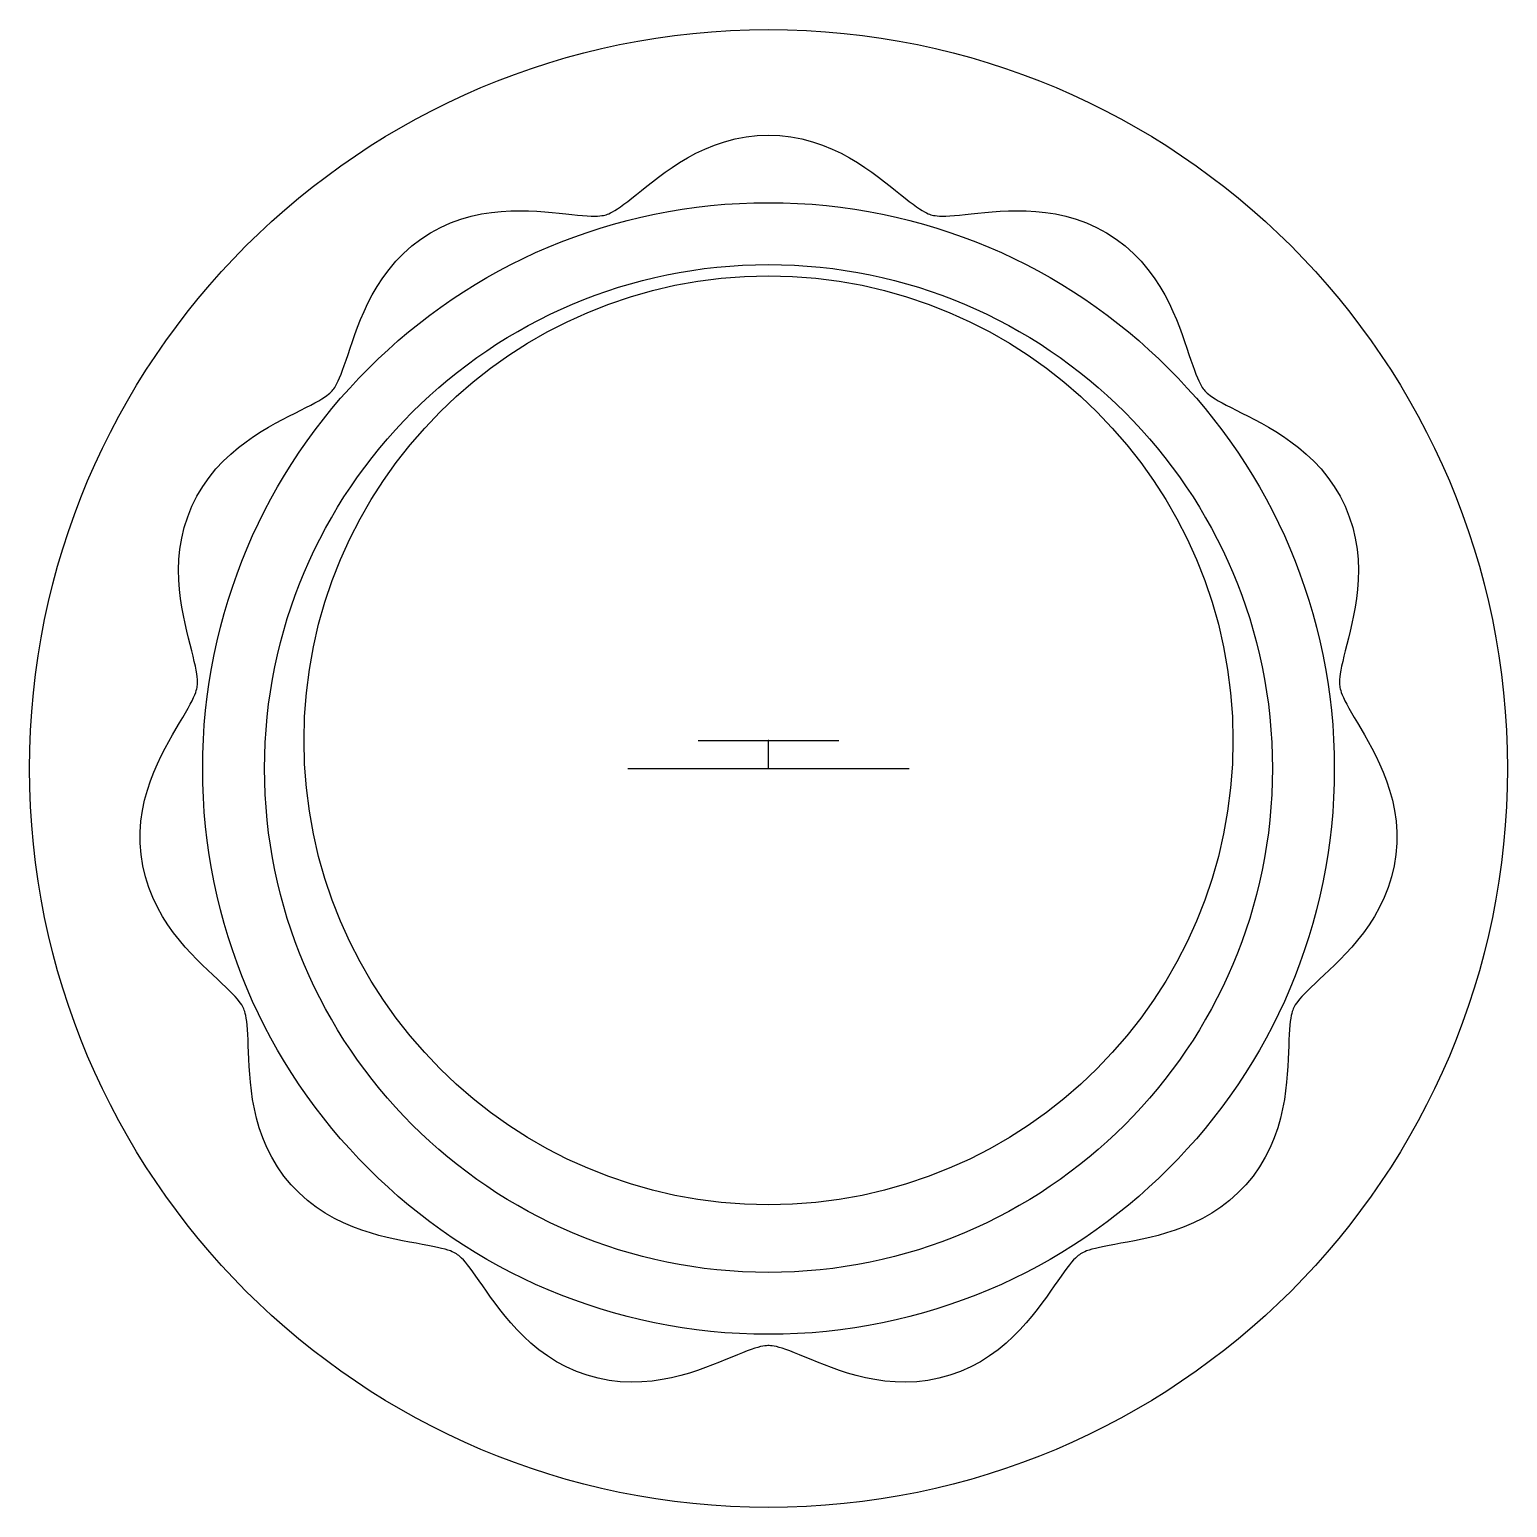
# Model space of a CAD drawing. Header units: metres. Extents: x -31.5 to 31.5, y -31.5 to 31.5.
import ezdxf

# ---------------------------------------------------------------- set-up
doc = ezdxf.new("R2010")
doc.units = ezdxf.units.M

msp = doc.modelspace()

# ---------------------------------------------------------------- linework, layer by layer
for points in [[(0, 27), (0.483, 26.981), (0.959, 26.926), (1.423, 26.837), (1.872, 26.718), (2.3, 26.573), (2.707, 26.407), (3.091, 26.224), (3.452, 26.029), (3.792, 25.827), (4.11, 25.621), (4.408, 25.414), (4.687, 25.209), (4.948, 25.01), (5.191, 24.819), (5.418, 24.637), (5.628, 24.468), (5.822, 24.313), (6, 24.173), (6.162, 24.05), (6.308, 23.945), (6.437, 23.856), (6.55, 23.784), (6.647, 23.727), (6.73, 23.684), (6.801, 23.651), (6.862, 23.626), (6.918, 23.607), (6.974, 23.592), (7.035, 23.579), (7.106, 23.567), (7.191, 23.558), (7.295, 23.551), (7.419, 23.549), (7.565, 23.551), (7.734, 23.559), (7.926, 23.572), (8.142, 23.591), (8.379, 23.614), (8.638, 23.642), (8.917, 23.671), (9.217, 23.701), (9.535, 23.73), (9.872, 23.754), (10.227, 23.771), (10.599, 23.778), (10.987, 23.772), (11.39, 23.749), (11.806, 23.706), (12.234, 23.638), (12.67, 23.542), (13.111, 23.415), (13.552, 23.255), (13.987, 23.059), (14.41, 22.829), (14.816, 22.567), (15.199, 22.275), (15.555, 21.958), (15.881, 21.622), (16.177, 21.273), (16.442, 20.915), (16.679, 20.554), (16.889, 20.194), (17.076, 19.837), (17.24, 19.488), (17.387, 19.147), (17.517, 18.819), (17.634, 18.503), (17.74, 18.203), (17.836, 17.92), (17.925, 17.655), (18.007, 17.41), (18.084, 17.186), (18.155, 16.985), (18.223, 16.807), (18.286, 16.652), (18.344, 16.52), (18.397, 16.41), (18.446, 16.32), (18.489, 16.248), (18.529, 16.189), (18.566, 16.14), (18.604, 16.096), (18.645, 16.053), (18.693, 16.007), (18.754, 15.956), (18.829, 15.898), (18.923, 15.832), (19.037, 15.758), (19.174, 15.677), (19.333, 15.588), (19.514, 15.491), (19.717, 15.386), (19.94, 15.273), (20.183, 15.151), (20.444, 15.019), (20.72, 14.877), (21.011, 14.721), (21.314, 14.551), (21.627, 14.364), (21.947, 14.159), (22.273, 13.932), (22.6, 13.682), (22.925, 13.406), (23.245, 13.102), (23.554, 12.77), (23.847, 12.41), (24.118, 12.022), (24.364, 11.609), (24.578, 11.176), (24.759, 10.728), (24.903, 10.272), (25.012, 9.812), (25.087, 9.355), (25.13, 8.906), (25.145, 8.468), (25.137, 8.044), (25.108, 7.636), (25.064, 7.245), (25.007, 6.872), (24.942, 6.516), (24.872, 6.179), (24.799, 5.861), (24.726, 5.562), (24.655, 5.282), (24.589, 5.022), (24.529, 4.783), (24.477, 4.565), (24.433, 4.369), (24.398, 4.194), (24.372, 4.042), (24.354, 3.911), (24.344, 3.801), (24.339, 3.709), (24.339, 3.633), (24.342, 3.567), (24.349, 3.509), (24.358, 3.451), (24.372, 3.39), (24.391, 3.32), (24.419, 3.237), (24.457, 3.138), (24.508, 3.023), (24.572, 2.889), (24.65, 2.737), (24.744, 2.566), (24.851, 2.376), (24.973, 2.168), (25.106, 1.943), (25.25, 1.699), (25.403, 1.438), (25.561, 1.158), (25.723, 0.86), (25.886, 0.542), (26.047, 0.205), (26.202, -0.152), (26.347, -0.53), (26.479, -0.929), (26.594, -1.348), (26.686, -1.786), (26.751, -2.241), (26.785, -2.71), (26.784, -3.187), (26.748, -3.668), (26.674, -4.146), (26.564, -4.614), (26.421, -5.068), (26.249, -5.502), (26.052, -5.914), (25.835, -6.302), (25.604, -6.665), (25.363, -7.004), (25.115, -7.32), (24.866, -7.613), (24.617, -7.886), (24.373, -8.139), (24.136, -8.375), (23.907, -8.594), (23.691, -8.798), (23.488, -8.987), (23.301, -9.163), (23.131, -9.324), (22.979, -9.472), (22.847, -9.606), (22.733, -9.726), (22.639, -9.833), (22.563, -9.926), (22.503, -10.006), (22.457, -10.075), (22.42, -10.134), (22.392, -10.188), (22.367, -10.241), (22.345, -10.297), (22.324, -10.361), (22.302, -10.438), (22.281, -10.533), (22.26, -10.647), (22.241, -10.784), (22.224, -10.944), (22.209, -11.128), (22.196, -11.335), (22.185, -11.565), (22.175, -11.817), (22.165, -12.091), (22.154, -12.384), (22.138, -12.697), (22.117, -13.028), (22.087, -13.376), (22.046, -13.739), (21.991, -14.117), (21.918, -14.509), (21.824, -14.911), (21.706, -15.322), (21.56, -15.74), (21.383, -16.158), (21.174, -16.574), (20.931, -16.982), (20.655, -17.374), (20.347, -17.747), (20.012, -18.095), (19.655, -18.413), (19.281, -18.7), (18.896, -18.955), (18.505, -19.178), (18.113, -19.371), (17.724, -19.537), (17.342, -19.679), (16.969, -19.799), (16.607, -19.902), (16.257, -19.989), (15.923, -20.064), (15.605, -20.128), (15.304, -20.186), (15.022, -20.237), (14.76, -20.285), (14.52, -20.33), (14.302, -20.372), (14.107, -20.414), (13.936, -20.455), (13.789, -20.494), (13.664, -20.532), (13.562, -20.568), (13.478, -20.602), (13.409, -20.633), (13.352, -20.663), (13.302, -20.693), (13.254, -20.726), (13.203, -20.765), (13.147, -20.813), (13.082, -20.874), (13.008, -20.951), (12.922, -21.047), (12.826, -21.162), (12.719, -21.299), (12.602, -21.457), (12.473, -21.636), (12.333, -21.834), (12.182, -22.051), (12.02, -22.284), (11.844, -22.533), (11.654, -22.794), (11.448, -23.067), (11.226, -23.347), (10.984, -23.634), (10.721, -23.923), (10.436, -24.213), (10.126, -24.498), (9.79, -24.775), (9.427, -25.039), (9.037, -25.286), (8.623, -25.509), (8.187, -25.705), (7.733, -25.868), (7.267, -25.996), (6.795, -26.087), (6.323, -26.142), (5.857, -26.163), (5.402, -26.152), (4.96, -26.114), (4.535, -26.053), (4.129, -25.972), (3.741, -25.877), (3.372, -25.771), (3.022, -25.658), (2.692, -25.541), (2.381, -25.423), (2.088, -25.307), (1.814, -25.195), (1.56, -25.09), (1.324, -24.993), (1.109, -24.906), (0.913, -24.831), (0.738, -24.767), (0.583, -24.715), (0.449, -24.675), (0.335, -24.645), (0.238, -24.625), (0.158, -24.611), (0.089, -24.604), (0.029, -24.6), (-0.029, -24.6), (-0.089, -24.604), (-0.158, -24.611), (-0.238, -24.625), (-0.335, -24.645), (-0.449, -24.675), (-0.583, -24.715), (-0.738, -24.767), (-0.913, -24.831), (-1.109, -24.906), (-1.324, -24.993), (-1.56, -25.09), (-1.814, -25.195), (-2.088, -25.307), (-2.381, -25.423), (-2.692, -25.541), (-3.022, -25.658), (-3.372, -25.771), (-3.741, -25.877), (-4.129, -25.972), (-4.535, -26.053), (-4.96, -26.114), (-5.402, -26.152), (-5.857, -26.163), (-6.323, -26.142), (-6.795, -26.087), (-7.267, -25.996), (-7.733, -25.868), (-8.187, -25.705), (-8.623, -25.509), (-9.037, -25.286), (-9.427, -25.039), (-9.79, -24.775), (-10.126, -24.498), (-10.436, -24.213), (-10.721, -23.923), (-10.984, -23.634), (-11.226, -23.347), (-11.448, -23.067), (-11.654, -22.794), (-11.844, -22.533), (-12.02, -22.284), (-12.182, -22.051), (-12.333, -21.834), (-12.473, -21.636), (-12.602, -21.457), (-12.719, -21.299), (-12.826, -21.162), (-12.922, -21.047), (-13.008, -20.951), (-13.082, -20.874), (-13.147, -20.813), (-13.203, -20.765), (-13.254, -20.726), (-13.302, -20.693), (-13.352, -20.663), (-13.409, -20.633), (-13.478, -20.602), (-13.562, -20.568), (-13.664, -20.532), (-13.789, -20.494), (-13.936, -20.455), (-14.107, -20.414), (-14.302, -20.372), (-14.52, -20.33), (-14.76, -20.285), (-15.022, -20.237), (-15.304, -20.186), (-15.605, -20.128), (-15.923, -20.064), (-16.257, -19.989), (-16.607, -19.902), (-16.969, -19.799), (-17.342, -19.679), (-17.724, -19.537), (-18.113, -19.371), (-18.505, -19.178), (-18.896, -18.955), (-19.281, -18.7), (-19.655, -18.413), (-20.012, -18.095), (-20.347, -17.747), (-20.655, -17.374), (-20.931, -16.982), (-21.174, -16.574), (-21.383, -16.158), (-21.56, -15.74), (-21.706, -15.322), (-21.824, -14.911), (-21.918, -14.509), (-21.991, -14.117), (-22.046, -13.739), (-22.087, -13.376), (-22.117, -13.028), (-22.138, -12.697), (-22.154, -12.384), (-22.165, -12.091), (-22.175, -11.817), (-22.185, -11.565), (-22.196, -11.335), (-22.209, -11.128), (-22.224, -10.944), (-22.241, -10.784), (-22.26, -10.647), (-22.281, -10.533), (-22.302, -10.438), (-22.324, -10.361), (-22.345, -10.297), (-22.367, -10.241), (-22.392, -10.188), (-22.42, -10.134), (-22.457, -10.075), (-22.503, -10.006), (-22.563, -9.926), (-22.639, -9.833), (-22.733, -9.726), (-22.847, -9.606), (-22.979, -9.472), (-23.131, -9.324), (-23.301, -9.163), (-23.488, -8.987), (-23.691, -8.798), (-23.907, -8.594), (-24.136, -8.375), (-24.373, -8.139), (-24.617, -7.886), (-24.866, -7.613), (-25.115, -7.32), (-25.363, -7.004), (-25.604, -6.665), (-25.835, -6.302), (-26.052, -5.914), (-26.249, -5.502), (-26.421, -5.068), (-26.564, -4.614), (-26.674, -4.146), (-26.748, -3.668), (-26.784, -3.187), (-26.785, -2.71), (-26.751, -2.241), (-26.686, -1.786), (-26.594, -1.348), (-26.479, -0.929), (-26.347, -0.53), (-26.202, -0.152), (-26.047, 0.205), (-25.886, 0.542), (-25.723, 0.86), (-25.561, 1.158), (-25.403, 1.438), (-25.25, 1.699), (-25.106, 1.943), (-24.973, 2.168), (-24.851, 2.376), (-24.744, 2.566), (-24.65, 2.737), (-24.572, 2.889), (-24.508, 3.023), (-24.457, 3.138), (-24.419, 3.237), (-24.391, 3.32), (-24.372, 3.39), (-24.358, 3.451), (-24.349, 3.509), (-24.342, 3.567), (-24.339, 3.633), (-24.339, 3.709), (-24.344, 3.801), (-24.354, 3.911), (-24.372, 4.042), (-24.398, 4.194), (-24.433, 4.369), (-24.477, 4.565), (-24.529, 4.783), (-24.589, 5.022), (-24.655, 5.282), (-24.726, 5.562), (-24.799, 5.861), (-24.872, 6.179), (-24.942, 6.516), (-25.007, 6.872), (-25.064, 7.245), (-25.108, 7.636), (-25.137, 8.044), (-25.145, 8.468), (-25.13, 8.906), (-25.087, 9.355), (-25.012, 9.812), (-24.903, 10.272), (-24.759, 10.728), (-24.578, 11.176), (-24.364, 11.609), (-24.118, 12.022), (-23.847, 12.41), (-23.554, 12.77), (-23.245, 13.102), (-22.925, 13.406), (-22.6, 13.682), (-22.273, 13.932), (-21.947, 14.159), (-21.627, 14.364), (-21.314, 14.551), (-21.011, 14.721), (-20.72, 14.877), (-20.444, 15.019), (-20.183, 15.151), (-19.94, 15.273), (-19.717, 15.386), (-19.514, 15.491), (-19.333, 15.588), (-19.174, 15.677), (-19.037, 15.758), (-18.923, 15.832), (-18.829, 15.898), (-18.754, 15.956), (-18.693, 16.007), (-18.645, 16.053), (-18.604, 16.096), (-18.566, 16.14), (-18.529, 16.189), (-18.489, 16.248), (-18.446, 16.32), (-18.397, 16.41), (-18.344, 16.52), (-18.286, 16.652), (-18.223, 16.807), (-18.155, 16.985), (-18.084, 17.186), (-18.007, 17.41), (-17.925, 17.655), (-17.836, 17.92), (-17.74, 18.203), (-17.634, 18.503), (-17.517, 18.819), (-17.387, 19.147), (-17.24, 19.488), (-17.076, 19.837), (-16.889, 20.194), (-16.679, 20.554), (-16.442, 20.915), (-16.177, 21.273), (-15.881, 21.622), (-15.555, 21.958), (-15.199, 22.275), (-14.816, 22.567), (-14.41, 22.829), (-13.987, 23.059), (-13.552, 23.255), (-13.111, 23.415), (-12.67, 23.542), (-12.234, 23.638), (-11.806, 23.706), (-11.39, 23.749), (-10.987, 23.772), (-10.599, 23.778), (-10.227, 23.771), (-9.872, 23.754), (-9.535, 23.73), (-9.217, 23.701), (-8.917, 23.671), (-8.638, 23.642), (-8.379, 23.614), (-8.142, 23.591), (-7.926, 23.572), (-7.734, 23.559), (-7.565, 23.551), (-7.419, 23.549), (-7.295, 23.551), (-7.191, 23.558), (-7.106, 23.567), (-7.035, 23.579), (-6.974, 23.592), (-6.918, 23.607), (-6.862, 23.626), (-6.801, 23.651), (-6.73, 23.684), (-6.647, 23.727), (-6.55, 23.784), (-6.437, 23.856), (-6.308, 23.945), (-6.162, 24.05), (-6, 24.173), (-5.822, 24.313), (-5.628, 24.468), (-5.418, 24.637), (-5.191, 24.819), (-4.948, 25.01), (-4.687, 25.209), (-4.408, 25.414), (-4.11, 25.621), (-3.792, 25.827), (-3.452, 26.029), (-3.091, 26.224), (-2.707, 26.407), (-2.3, 26.573), (-1.872, 26.718), (-1.423, 26.837), (-0.959, 26.926), (-0.483, 26.981), (0, 27)], [(-3, 1.2), (3, 1.2)], [(0, 0), (0, 1.2)], [(-6, 0), (6, 0)]]:
    msp.add_lwpolyline(points)
for centre, radius in [((0, 0), 31.5), ((0, 0), 24.12), ((0, 0), 21.48), ((0, 1.2), 19.8)]:
    msp.add_circle(centre, radius)
for p in [(0, 1.2), (0, 0)]:
    msp.add_point(p)

doc.saveas('drawing.dxf')
